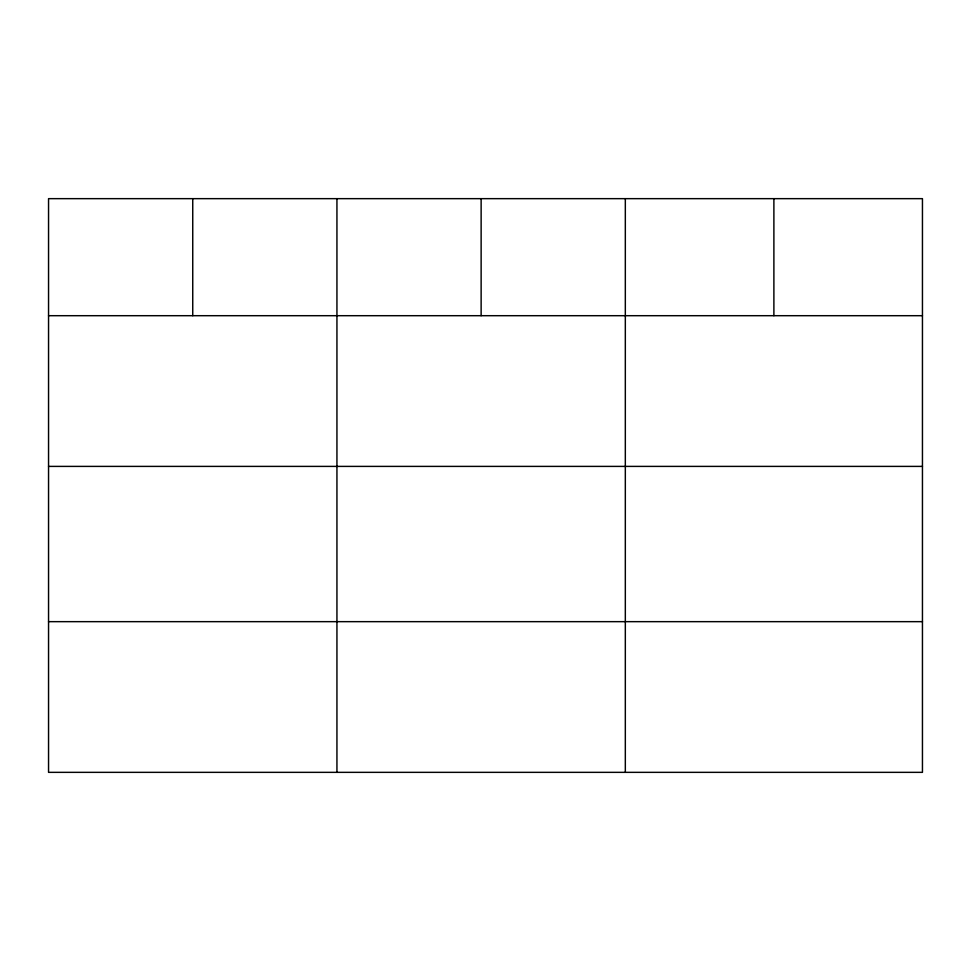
<?xml version="1.0" encoding="UTF-8"?>
<svg xmlns="http://www.w3.org/2000/svg" width="971" height="971" viewBox="0 0 971 971"><rect width="100%" height="100%" fill="white"/><g stroke="black" fill="none" stroke-linecap="round" stroke-linejoin="round"><path stroke-width="1.46" d="M922.45 466.396L922.45 198.654L48.55 198.654L48.55 772.346L922.45 772.346L922.45 466.396L48.55 466.396M48.55 315.696L922.45 315.696M48.55 621.658L922.45 621.658M773.887 198.654L773.887 315.696M625.324 198.654L625.324 772.346M481.131 198.654L481.131 315.696M336.937 198.654L336.937 772.346M192.744 198.654L192.744 315.696"/></g></svg>
